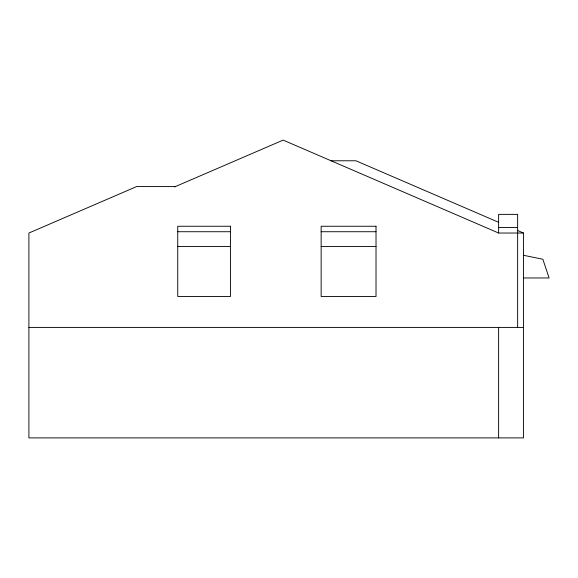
<?xml version="1.0" encoding="UTF-8"?>
<svg xmlns="http://www.w3.org/2000/svg" width="578" height="578" viewBox="0 0 578 578"><rect width="100%" height="100%" fill="white"/><g stroke="black" fill="none" stroke-linecap="round" stroke-linejoin="round"><path stroke-width="0.87" d="M174.585 186.925L283.148 140.107L498.619 233.028L523.495 233.028L523.495 437.893L28.9 437.893L28.9 233.028L136.632 186.571L175.409 186.571M331.071 160.778L355.947 160.778L498.735 222.349M498.619 227.45L517.642 227.45M177.742 231.727L230.449 231.727M321.151 231.727L376.018 231.727M177.742 246.546L230.449 246.546M321.151 246.546L376.018 246.546M523.495 277.967L549.1 277.967L542.843 259.233L523.495 255.281M28.9 327.408L523.495 327.408M517.715 230.535L523.495 233.028M517.642 327.408L517.642 214.373L498.619 214.373L498.619 233.028M498.619 327.408L498.619 437.893M230.449 226.258L177.742 226.258L177.742 296.492L230.449 296.492L230.449 226.258M376.018 226.258L321.151 226.258L321.151 296.492L376.018 296.492L376.018 226.258"/></g></svg>
